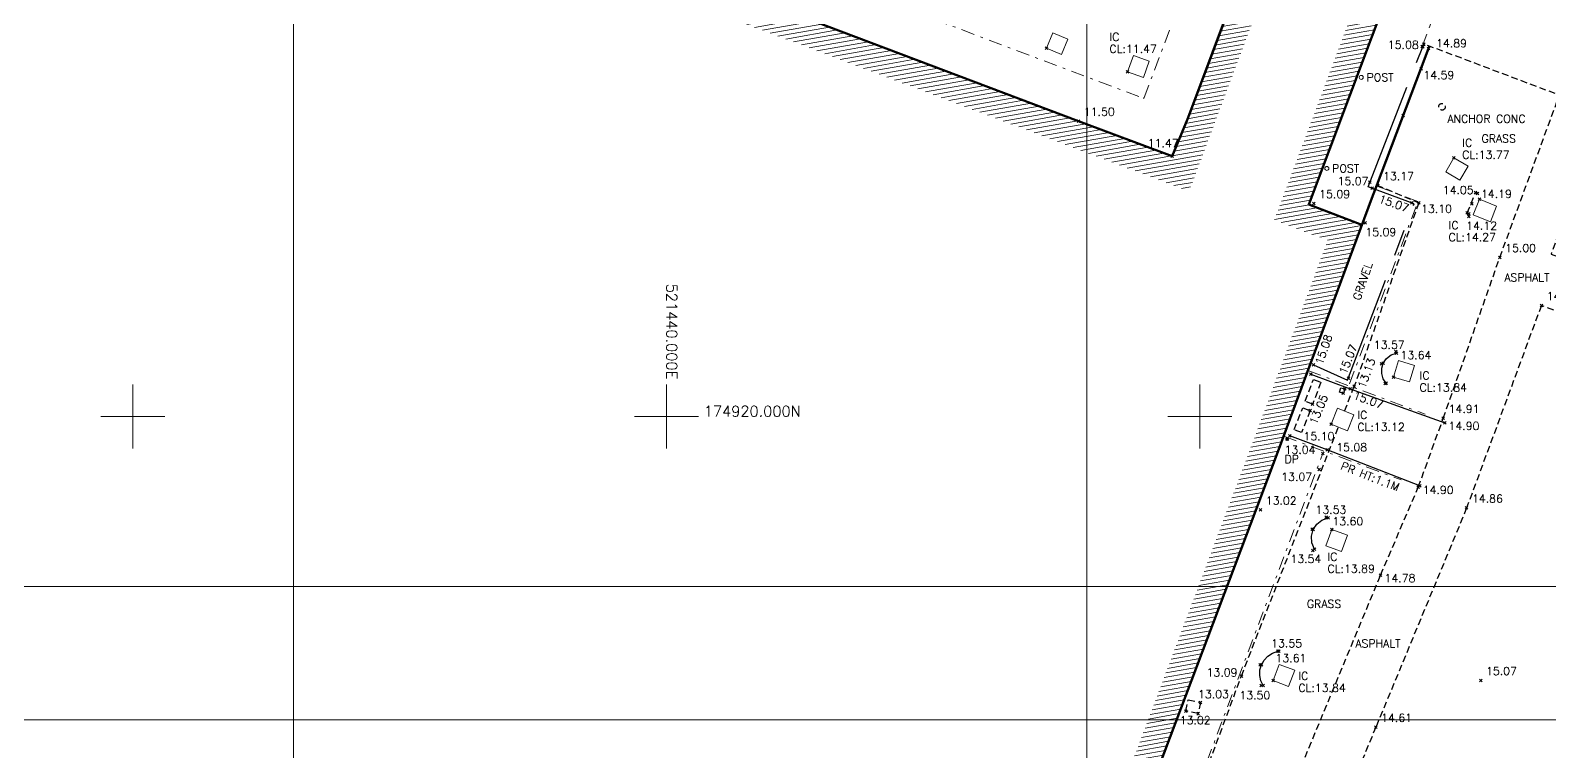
# Model space of a CAD drawing. Extents: x 521064 to 521635, y 174590 to 175241.
# Drawn here: x 521416.2 to 521473.1, y 174907.4 to 174934.5 of the extents above; entities that cross this region are included whole.
import ezdxf
from ezdxf.enums import TextEntityAlignment as Align

# ---------------------------------------------------------------- set-up
doc = ezdxf.new("R2010")
doc.units = 0
doc.header["$PDMODE"] = 3
doc.header["$PDSIZE"] = 0.05
for name, pattern in [('Centre', [7, 4, -1, 1, -1]), ('DASHDOT', [1, 0.5, -0.25, 0, -0.25]), ('DASHED', [0.75, 0.5, -0.25]), ('HIDDEN', [0.375, 0.25, -0.125])]:
    doc.linetypes.add(name, pattern=pattern)
for name, color, linetype, lineweight in [('I031G_SURVEY-GRID', 7, 'CONTINUOUS', 18), ('I031T_SURVEY-GRID-TXT', 7, 'CONTINUOUS', 13), ('I277G_CANOPY', 30, 'DASHDOT', 18), ('I901G_TITLE-SHEET', 7, 'CONTINUOUS', 18), ('I904G_HATCHING', 62, 'CONTINUOUS', 18), ('I910T_TXT-GEN-S', 7, 'CONTINUOUS', 13), ('I917G_BUILDING', 3, 'CONTINUOUS', 50), ('I923G_SURVEY-POINT', 7, 'CONTINUOUS', 18), ('I923T_SURVEY-LEVEL', 7, 'CONTINUOUS', 13), ('I960G_COVER', 1, 'CONTINUOUS', 18), ('I960T_COVER-TXT', 1, 'CONTINUOUS', 13), ('I963G_SW', 200, 'DASHED', 18), ('I976G_ST-FURN', 220, 'CONTINUOUS', 18), ('I976T_ST-FURN-TXT', 220, 'CONTINUOUS', 13)]:
    doc.layers.add(name, color=color, linetype=linetype, lineweight=lineweight)
for name, color, linetype in [('I280G_BLDG-FRAME', 7, 'HIDDEN'), ('I940G_SURFACE', 200, 'HIDDEN'), ('I971G_FENCE', 5, 'Centre')]:
    doc.layers.add(name, color=color, linetype=linetype)
doc.styles.add('MONOTXT', font='simplex.shx')

msp = doc.modelspace()

# ---------------------------------------------------------------- hatches: boundary and pattern name
at = {"layer": 'I904G_HATCHING'}
h = msp.add_hatch(dxfattribs=at)
h.set_pattern_fill('ANSI31', color=256, scale=0.05, angle=325, style=0)
h.paths.add_polyline_path([(521444.647, 174870.129), (521444.767, 174870.488), (521444.74, 174870.5), (521448.45, 174880.371), (521449.941, 174884.328), (521450.825, 174886.529), (521450.847, 174886.52), (521450.926, 174886.782), (521450.891, 174886.795), (521451.299, 174887.88), (521451.756, 174889.095), (521452.087, 174889.949), (521456.936, 174902.777), (521456.966, 174902.77), (521457.046, 174902.981), (521457.017, 174902.992), (521457.914, 174905.372), (521457.945, 174905.361), (521458.022, 174905.548), (521457.983, 174905.561), (521458.276, 174906.369), (521462.956, 174918.783), (521466.072, 174927.188), (521464.076, 174927.947), (521468.769, 174940.432, 0.955868), (521469.475, 174942.331), (521471.148, 174946.743), (521474.224, 174954.819), (521476.207, 174954.068), (521476.515, 174954.891), (521477.009, 174956.195), (521478.199, 174959.33), (521484.138, 174974.996), (521479.855, 174976.619), (521476.932, 174977.669), (521452.975, 174986.679), (521435.919, 174993.099), (521428.128, 174972.416), (521429.781, 174971.785), (521430.021, 174971.695), (521433.184, 174970.506), (521434.896, 174969.868), (521438.341, 174968.558), (521441.761, 174967.264), (521445.161, 174965.981), (521448.596, 174964.682), (521455.487, 174962.087), (521455.476, 174962.053), (521458.891, 174960.794), (521462.306, 174959.518), (521465.737, 174958.179), (521469.249, 174956.851), (521468.581, 174955.061), (521467.259, 174951.617), (521465.972, 174948.192), (521464.688, 174944.765), (521463.391, 174941.344), (521462.079, 174937.939), (521459.635, 174931.417), (521459.531, 174931.156), (521458.957, 174929.762), (521455.448, 174931.078), (521445.427, 174934.864), (521445.465, 174934.963), (521438.391, 174937.632), (521438.321, 174937.524), (521426.616, 174941.938), (521417.773, 174945.266), (521416.325, 174941.546), (521415.787, 174940.154), (521415.691, 174939.877), (521414.834, 174937.565), (521414.715, 174937.25), (521412.878, 174932.304), (521410.966, 174927.233), (521411.009, 174927.217), (521410.308, 174925.256), (521409.793, 174923.815), (521409.59, 174923.888), (521409.494, 174923.62), (521409.698, 174923.548), (521409.18, 174922.188), (521408.779, 174921.257), (521408.62, 174921.301), (521408.527, 174921.035), (521408.66, 174920.981), (521406.041, 174913.956), (521403.64, 174907.539), (521403.456, 174907.607), (521403.356, 174907.319), (521403.545, 174907.242), (521403.116, 174906.1), (521402.687, 174904.959), (521402.489, 174905.026), (521402.381, 174904.749), (521402.512, 174904.698), (521400.204, 174898.475), (521397.783, 174892.059), (521397.488, 174891.278), (521397.359, 174891.328), (521397.239, 174891.054), (521397.38, 174890.992), (521396.52, 174888.719), (521396.373, 174888.768), (521396.268, 174888.45), (521396.4, 174888.401), (521395.133, 174885.032), (521394.064, 174882.186), (521391.344, 174874.988), (521391.205, 174875.039), (521391.1, 174874.758), (521391.239, 174874.706), (521390.381, 174872.417), (521390.233, 174872.468), (521390.129, 174872.209), (521390.282, 174872.151), (521389.991, 174871.374), (521387.524, 174864.847), (521385.209, 174858.708), (521385.068, 174858.75), (521384.958, 174858.474), (521385.136, 174858.407), (521384.273, 174856.101), (521384.088, 174856.17), (521383.989, 174855.89), (521384.052, 174855.867), (521381.594, 174849.288), (521380.194, 174845.644), (521379.181, 174842.622), (521379.088, 174842.652), (521379.001, 174842.443), (521378.918, 174842.471), (521378.816, 174842.195), (521378.98, 174842.128), (521378.557, 174841.01), (521378.112, 174839.834), (521377.944, 174839.891), (521377.84, 174839.615), (521383.072, 174837.632), (521382.984, 174837.365), (521384.935, 174836.605), (521385.08, 174836.977), (521386.169, 174836.562), (521388.506, 174835.674), (521388.352, 174835.271), (521393.371, 174833.441), (521399.888, 174830.984), (521407.686, 174828.049), (521413.363, 174825.908), (521419.126, 174823.735), (521420.925, 174823.05), (521421.045, 174823.324), (521426.282, 174821.35), (521427.354, 174824.203), (521427.32, 174824.215), (521427.478, 174824.647), (521431.499, 174835.309), (521432.254, 174837.309), (521433.387, 174840.315), (521433.432, 174840.298), (521433.501, 174840.492), (521433.46, 174840.512), (521434.167, 174842.391), (521436.187, 174847.758), (521438.541, 174854), (521438.591, 174853.981), (521438.659, 174854.174), (521438.603, 174854.195), (521439.179, 174855.772), (521439.467, 174856.559), (521439.537, 174856.534), (521439.624, 174856.779), (521439.578, 174856.801), (521442.591, 174864.822), (521444.411, 174869.65), (521444.599, 174870.147)])
h.paths.add_polyline_path([(521438.717, 174857.381), (521435.251, 174848.11), (521431.729, 174838.752), (521425.657, 174822.654), (521420.511, 174824.595), (521420.393, 174824.326), (521413.716, 174826.844), (521400.241, 174831.919), (521394.66, 174834.024), (521394.785, 174834.358), (521384.508, 174838.264), (521384.366, 174837.9), (521384.23, 174837.953), (521384.32, 174838.228), (521379.294, 174840.133), (521380.232, 174842.61), (521381.135, 174845.306), (521382.53, 174848.934), (521384.99, 174855.516), (521386.144, 174858.355), (521388.459, 174864.494), (521390.927, 174871.022), (521392.331, 174874.771), (521412.215, 174927.383), (521413.816, 174931.956), (521415.653, 174936.902), (521416.719, 174939.791), (521418.346, 174943.982), (521426.264, 174941.002), (521426.263, 174941.002), (521437.969, 174936.588), (521445.074, 174933.929), (521459.59, 174928.444), (521463.016, 174937.589), (521465.624, 174944.414), (521466.908, 174947.841), (521469.518, 174954.712), (521470.534, 174957.435), (521466.09, 174959.114), (521462.656, 174960.455), (521459.241, 174961.73), (521455.839, 174963.023), (521448.948, 174965.618), (521445.514, 174966.917), (521442.114, 174968.2), (521438.696, 174969.492), (521429.424, 174973.021), (521436.502, 174991.811), (521452.622, 174985.743), (521482.836, 174974.381), (521475.623, 174955.358), (521473.644, 174956.108), (521470.213, 174947.099), (521468.539, 174942.685), (521467.833, 174940.784), (521462.789, 174927.366), (521464.79, 174926.606), (521462.019, 174919.134), (521457.341, 174906.722), (521456, 174903.131), (521451.152, 174890.302), (521449.005, 174884.68), (521444.766, 174873.426), (521443.663, 174870.5)], flags=16)

# ---------------------------------------------------------------- linework, layer by layer
at = {"layer": 'I031G_SURVEY-GRID'}
for p, q in [((521420, 174921.2), (521420, 174918.8)), ((521440, 174921.2), (521440, 174918.8)), ((521460, 174921.2), (521460, 174918.8)), ((521418.8, 174920), (521421.2, 174920)), ((521438.8, 174920), (521441.2, 174920)), ((521458.8, 174920), (521461.2, 174920))]:
    msp.add_line(p, q, dxfattribs=at)
at = {"layer": 'I277G_CANOPY'}
for points in [[(521425.368, 174944.195, 14.551), (521439.048, 174939.055, 14.562), (521445.922, 174936.448, 14.564), (521457.885, 174931.93, 14.557), (521457.904, 174931.958, 14.556), (521461.722, 174942.103, 14.55), (521466.929, 174955.901, 14.541), (521455.863, 174960.077, 14.544), (521444.407, 174964.392, 14.544), (521436.139, 174967.516, 14.541)], [(521465.606, 174921.232, 14.566), (521468.169, 174928.064, 14.538), (521466.649, 174928.637, 14.438)], [(521464.049, 174921.731, 14.851), (521468.212, 174920.175, 14.643), (521468.444, 174920.093, 14.663)], [(521463.143, 174919.27, 14.851), (521467.306, 174917.714, 14.643), (521467.538, 174917.632, 14.663)], [(521459.49, 174905.002, 14.557), (521464.602, 174918.62, 14.622)]]:
    msp.add_polyline3d(points, dxfattribs=at)
at = {"layer": 'I280G_BLDG-FRAME'}
for points in [[(521464.537, 174921.288, 13.03), (521464.225, 174920.471, 13.029), (521463.945, 174920.578, 13.029), (521464.257, 174921.396, 13.03)], [(521465.285, 174921.082, 15.082), (521465.435, 174921.039, 15.074), (521465.387, 174920.872, 15.08), (521465.236, 174920.915, 15.088)], [(521464.133, 174920.224, 13.045), (521463.805, 174919.4, 13.05), (521463.526, 174919.511, 13.05), (521463.854, 174920.335, 13.045)], [(521460.021, 174909.284, 13.033), (521459.927, 174908.865, 13.022), (521459.467, 174908.968, 13.021), (521459.561, 174909.387, 13.031)]]:
    msp.add_polyline3d(points, close=True, dxfattribs=at)
at = {"layer": 'I901G_TITLE-SHEET'}
for points in [[(521455.762, 174908.628), (521247.162, 174908.628), (521247.162, 175072.828), (521455.762, 175072.828)], [(521634.62, 174908.628), (521426.02, 174908.628), (521426.02, 175072.828), (521634.62, 175072.828)], [(521455.762, 174749.428), (521247.162, 174749.428), (521247.162, 174913.628), (521455.762, 174913.628)], [(521634.62, 174749.428), (521426.02, 174749.428), (521426.02, 174913.628), (521634.62, 174913.628)]]:
    msp.add_lwpolyline(points, close=True, dxfattribs=at)
at = {"layer": 'I917G_BUILDING'}
for p, q in [((521459.635, 174931.417), (521462.079, 174937.939)), ((521445.427, 174934.864), (521455.448, 174931.078)), ((521455.448, 174931.078), (521458.957, 174929.762))]:
    msp.add_line(p, q, dxfattribs=at)
for points in [[(521466.072, 174927.188, 15.09), (521464.076, 174927.947, 15.09), (521468.769, 174940.432, 15.09)], [(521445.427, 174934.864, 11.52), (521455.448, 174931.078, 11.5), (521458.957, 174929.762, 11.474), (521459.531, 174931.156, 11.47), (521459.635, 174931.417, 11.47), (521459.635, 174931.417, 11.47), (521462.079, 174937.939, 11.48)], [(521468.599, 174933.89, 14.895), (521468.566, 174933.802, 14.895), (521468.278, 174933.038, 14.59), (521466.63, 174928.68, 13.17), (521466.443, 174928.189, 13.1), (521464.022, 174921.658, 13.03), (521462.956, 174918.783, 13.04), (521462.117, 174916.558, 13.02), (521458.276, 174906.369, 13.09)]]:
    msp.add_polyline3d(points, dxfattribs=at)
at = {"layer": 'I923G_SURVEY-POINT'}
for p in [(521454.246, 174933.807, 11.482), (521468.329, 174933.871, 15.082), (521468.35, 174933.857, 15.076), (521468.396, 174933.966, 15.078), (521468.566, 174933.802, 14.895), (521457.289, 174932.925, 11.474), (521468.289, 174933.033, 14.595), (521455.448, 174931.078, 11.5), (521467.619, 174931.291), (521458.957, 174929.762, 11.474), (521469.517, 174929.699, 13.774), (521466.373, 174928.791, 15.074), (521466.665, 174928.667, 13.167), (521466.46, 174928.56, 15.069), (521470.331, 174928.403, 14.049), (521470.405, 174928.365, 14.195), (521470.478, 174928.145, 14.273), (521464.271, 174927.991, 15.094), (521467.937, 174928.009, 15.074), (521468.203, 174928.016, 13.101), (521470.021, 174927.638, 14.044), (521470.076, 174927.6, 14.195), (521470.083, 174927.499, 14.115), (521470.191, 174927.98, 14.192), (521466.194, 174927.26, 15.088), (521471.241, 174925.969, 15), (521472.798, 174924.167, 14.991), (521467.346, 174922.436, 13.571), (521467.372, 174922.384, 13.637), (521464.255, 174921.936, 15.084), (521466.804, 174921.984, 13.425), (521466.872, 174922.003, 13.649), (521464.155, 174921.588, 15.093), (521465.564, 174921.442, 15.072), (521466.939, 174921.237, 13.602), (521466.977, 174921.253, 13.661), (521467.255, 174921.483, 13.841), (521465.374, 174920.875, 15.081), (521465.435, 174921.039, 15.074), (521465.637, 174921.045, 15.073), (521465.785, 174921.142, 13.128), (521464.133, 174920.224, 13.045), (521464.222, 174920.47, 13.05), (521464.919, 174919.72, 13.122), (521469.12, 174919.936, 14.906), (521469.185, 174919.764, 14.897), (521463.273, 174919.153, 13.04), (521463.368, 174919.282, 15.105), (521464.602, 174918.62, 14.622), (521464.768, 174918.755, 15.077), (521464.475, 174918.02, 13.075), (521468.184, 174917.356, 14.902), (521468.244, 174917.405, 14.901), (521462.268, 174916.501, 13.018), (521464.726, 174916.228, 13.532), (521464.801, 174916.208, 13.598), (521469.998, 174916.575, 14.862), (521464.209, 174915.785, 13.381), (521464.241, 174915.766, 13.574), (521464.946, 174915.774, 13.889), (521464.235, 174914.983, 13.538), (521464.295, 174915.036, 13.648), (521466.772, 174914.06, 14.785), (521462.915, 174911.203, 13.612), (521462.954, 174911.214, 13.546), (521462.254, 174910.693, 13.334), (521462.306, 174910.697, 13.596), (521461.552, 174910.272, 13.095), (521462.299, 174909.917, 13.504), (521462.365, 174909.917, 13.586), (521462.74, 174910.103, 13.841), (521470.524, 174910.113, 15.068), (521460.021, 174909.284, 13.033), (521459.465, 174908.958, 13.02), (521459.927, 174908.865, 13.022), (521466.595, 174908.361, 14.612)]:
    msp.add_point(p, dxfattribs=at)
at = {"layer": 'I940G_SURFACE'}
for points in [[(521479.823, 174934.799, 15.237), (521476.804, 174935.936, 15.217), (521475.074, 174931.446, 15.228), (521468.396, 174933.966, 15.078)], [(521445.24, 174861.768, 13.412), (521446.952, 174866.074, 13.502), (521450.696, 174875.421, 13.739), (521454.122, 174883.586, 13.985), (521454.775, 174885.113, 14.026), (521454.796, 174885.121, 14.02), (521455.776, 174887.682, 14.021), (521456.286, 174888.978, 14.065), (521459.829, 174897.462, 14.326), (521463.368, 174905.844, 14.561), (521466.772, 174914.06, 14.785), (521468.184, 174917.356, 14.902), (521469.12, 174919.936, 14.906), (521471.241, 174925.969, 15), (521473.474, 174932.047, 15.195), (521475.074, 174931.446, 15.228), (521473.164, 174926.092, 15.064), (521477.763, 174924.336, 15.313)], [(521466.63, 174928.682, 13.168), (521468.203, 174928.016, 13.101), (521465.785, 174921.142, 13.128)], [(521470.083, 174927.499, 14.115), (521470.021, 174927.638, 14.044), (521470.331, 174928.403, 14.049), (521470.404, 174928.402, 14.096)], [(521480.997, 174921.132, 15.571), (521472.798, 174924.167, 14.991), (521469.998, 174916.575, 14.862), (521466.595, 174908.361, 14.612), (521463.007, 174899.735, 14.385)], [(521466.977, 174921.253, 13.661), (521466.868, 174921.421, 13.658), (521466.812, 174921.613, 13.655), (521466.813, 174921.812, 13.652), (521466.872, 174922.003, 13.649), (521466.995, 174922.182, 13.645), (521467.167, 174922.313, 13.641), (521467.372, 174922.384, 13.637)], [(521465.422, 174920.209, 13.125), (521465.785, 174921.142, 13.128)], [(521459.179, 174903.869, 13.116), (521461.552, 174910.272, 13.095), (521465.189, 174919.61, 13.123)], [(521464.295, 174915.036, 13.648), (521464.195, 174915.269, 13.623), (521464.177, 174915.521, 13.598), (521464.241, 174915.766, 13.574), (521464.376, 174915.972, 13.582), (521464.57, 174916.124, 13.59), (521464.801, 174916.208, 13.598)], [(521462.365, 174909.917, 13.586), (521462.281, 174910.101, 13.589), (521462.241, 174910.3, 13.591), (521462.25, 174910.502, 13.594), (521462.306, 174910.697, 13.596), (521462.407, 174910.875, 13.6), (521462.548, 174911.024, 13.604), (521462.721, 174911.136, 13.608), (521462.915, 174911.203, 13.612)]]:
    msp.add_polyline3d(points, dxfattribs=at)
msp.add_circle((521469.074, 174931.615, 14.138), 0.125, dxfattribs=at)
at = {"layer": 'I960G_COVER'}
for points in [[(521454.246, 174933.807, 11.482), (521454.808, 174933.571, 11.482), (521455.051, 174934.148, 11.485), (521454.49, 174934.385, 11.484)], [(521457.289, 174932.925, 11.474), (521457.878, 174932.711, 11.473), (521458.098, 174933.318, 11.472), (521457.508, 174933.531, 11.473)], [(521469.517, 174929.699, 13.774), (521469.213, 174929.176, 13.565), (521469.747, 174928.865, 13.564), (521470.051, 174929.388, 13.774)], [(521470.478, 174928.145, 14.273), (521471.12, 174927.894, 14.616), (521470.89, 174927.307, 14.627), (521470.248, 174927.558, 14.284)], [(521467.255, 174921.483, 13.841), (521467.853, 174921.3, 14.069), (521468.044, 174921.922, 14.06), (521467.445, 174922.105, 13.831)], [(521464.919, 174919.72, 13.122), (521465.161, 174920.315, 13.123), (521465.774, 174920.066, 13.129), (521465.532, 174919.471, 13.129)], [(521464.946, 174915.774, 13.889), (521464.716, 174915.16, 13.887), (521465.303, 174914.94, 14.111), (521465.533, 174915.553, 14.112)], [(521462.74, 174910.103, 13.841), (521463.321, 174909.882, 14.07), (521463.553, 174910.491, 14.071), (521462.972, 174910.713, 13.842)]]:
    msp.add_polyline3d(points, close=True, dxfattribs=at)
at = {"layer": 'I963G_SW'}
msp.add_polyline3d([(521468.329, 174933.871, 15.082), (521470.897, 174940.73, 15.069), (521473.474, 174947.542, 15.059)], dxfattribs=at)
at = {"layer": 'I971G_FENCE'}
for p, q in [((521466.306, 174928.618, 15.074), (521468.35, 174933.857, 15.076)), ((521468.032, 174927.974, 15.075), (521466.306, 174928.618, 15.069)), ((521465.537, 174921.37, 15.072), (521468.032, 174927.974, 15.064)), ((521464.255, 174921.936, 15.084), (521465.537, 174921.37, 15.074))]:
    msp.add_line(p, q, dxfattribs=at)
for points in [[(521464.155, 174921.588, 15.093), (521465.637, 174921.045, 15.073), (521469.185, 174919.764, 14.897)], [(521468.244, 174917.405, 14.901), (521464.768, 174918.755, 15.077), (521463.368, 174919.282, 15.105)]]:
    msp.add_polyline3d(points, dxfattribs=at)
at = {"layer": 'I976G_ST-FURN'}
for centre, radius in [((521466.046, 174932.717, 15.089), 0.075), ((521464.756, 174929.303, 15.09), 0.075), ((521463.273, 174919.153, 13.04), 0.05)]:
    msp.add_circle(centre, radius, dxfattribs=at)

# ---------------------------------------------------------------- texts
at = {"layer": 'I031T_SURVEY-GRID-TXT', "style": 'MONOTXT'}
msp.add_text('521440.000E', height=0.4, rotation=270, dxfattribs=at).set_placement((521440, 174921.4), align=Align.RIGHT)
msp.add_text('174920.000N', height=0.4, dxfattribs=at).set_placement((521441.4, 174920))
at = {"layer": 'I910T_TXT-GEN-S', "style": 'MONOTXT'}
for s, p in [('GRASS', (521470.557, 174930.272)), ('ASPHALT', (521471.41, 174925.068)), ('GRASS', (521464.01, 174912.829)), ('ASPHALT', (521465.825, 174911.345))]:
    msp.add_text(s, height=0.3, dxfattribs=at).set_placement(p)
for s, rotation, p in [('GRAVEL', 71.3233, (521466.007, 174924.334)), ('PR HT:1.1M', 338.7873, (521465.251, 174918.031))]:
    msp.add_text(s, height=0.3, rotation=rotation, dxfattribs=at).set_placement(p)
at = {"layer": 'I923T_SURVEY-LEVEL', "style": 'MONOTXT'}
for s, p in [('CL:11.47', (521456.608, 174933.635, 11.474)), ('15.08', (521467.044, 174933.788, 15.082)), ('14.89', (521468.852, 174933.843, 14.895)), ('14.59', (521468.377, 174932.652, 14.595)), ('11.50', (521455.648, 174931.278, 11.5)), ('11.47', (521458.043, 174930.103, 11.474)), ('CL:13.77', (521469.832, 174929.665, 13.774)), ('15.07', (521465.159, 174928.679, 15.074)), ('13.17', (521466.865, 174928.867, 13.167)), ('15.09', (521464.471, 174928.191, 15.094)), ('14.05', (521469.103, 174928.344, 14.049)), ('14.19', (521470.534, 174928.198, 14.195)), ('13.10', (521468.29, 174927.641, 13.101)), ('15.09', (521466.202, 174926.768, 15.088)), ('14.12', (521469.981, 174927.006, 14.115)), ('CL:14.27', (521469.32, 174926.575, 14.273)), ('15.00', (521471.441, 174926.169, 15)), ('14.99', (521472.998, 174924.367, 14.991)), ('13.57', (521466.518, 174922.54, 13.571)), ('13.64', (521467.518, 174922.157, 13.637)), ('CL:13.84', (521468.233, 174920.941, 13.841)), ('14.91', (521469.32, 174920.136, 14.906)), ('CL:13.12', (521465.903, 174919.462, 13.122)), ('14.90', (521469.319, 174919.501, 14.897)), ('15.10', (521463.883, 174919.114, 15.105)), ('15.08', (521465.11, 174918.702, 15.077)), ('13.04', (521463.172, 174918.609, 13.04)), ('13.07', (521463.047, 174917.593, 13.075)), ('14.90', (521468.352, 174917.1, 14.901)), ('13.02', (521462.468, 174916.701, 13.018)), ('14.86', (521470.198, 174916.775, 14.862)), ('13.53', (521464.331, 174916.36, 13.532)), ('13.60', (521464.964, 174915.929, 13.598)), ('13.54', (521463.393, 174914.515, 13.538)), ('CL:13.89', (521464.782, 174914.147, 13.889)), ('14.78', (521466.919, 174913.797, 14.785)), ('13.55', (521462.671, 174911.351, 13.546)), ('13.61', (521462.833, 174910.797, 13.612)), ('13.09', (521460.248, 174910.259, 13.095)), ('15.07', (521470.724, 174910.313, 15.068)), ('CL:13.84', (521463.691, 174909.682, 13.841)), ('13.03', (521459.928, 174909.446, 13.033)), ('13.50', (521461.479, 174909.405, 13.504)), ('13.02', (521459.245, 174908.467, 13.02)), ('14.61', (521466.795, 174908.561, 14.612))]:
    msp.add_text(s, height=0.3, dxfattribs=at).set_placement(p)
for s, rotation, p in [('15.07', 340.71, (521466.674, 174928.041, 15.069)), ('15.08', 71.0754, (521464.594, 174921.92, 15.084)), ('15.07', 68.0513, (521465.479, 174921.557, 15.072)), ('13.13', 70.0169, (521466.188, 174921.032, 13.128)), ('13.05', 67.3584, (521464.364, 174919.677, 13.05)), ('15.07', 340.3049, (521465.719, 174920.678, 15.074))]:
    msp.add_text(s, height=0.3, rotation=rotation, dxfattribs=at).set_placement(p)
at = {"layer": 'I960T_COVER-TXT', "style": 'MONOTXT'}
for p in [(521456.608, 174934.085), (521469.832, 174930.115), (521469.32, 174927.025), (521468.233, 174921.391), (521465.903, 174919.912), (521464.782, 174914.597), (521463.691, 174910.132)]:
    msp.add_text('IC', height=0.3, dxfattribs=at).set_placement(p)
at = {"layer": 'I976T_ST-FURN-TXT', "style": 'MONOTXT'}
for s, p in [('POST', (521466.246, 174932.567)), ('ANCHOR CONC', (521469.274, 174931.015)), ('POST', (521464.956, 174929.153)), ('DP', (521463.172, 174918.259))]:
    msp.add_text(s, height=0.3, dxfattribs=at).set_placement(p)

doc.saveas('drawing.dxf')
